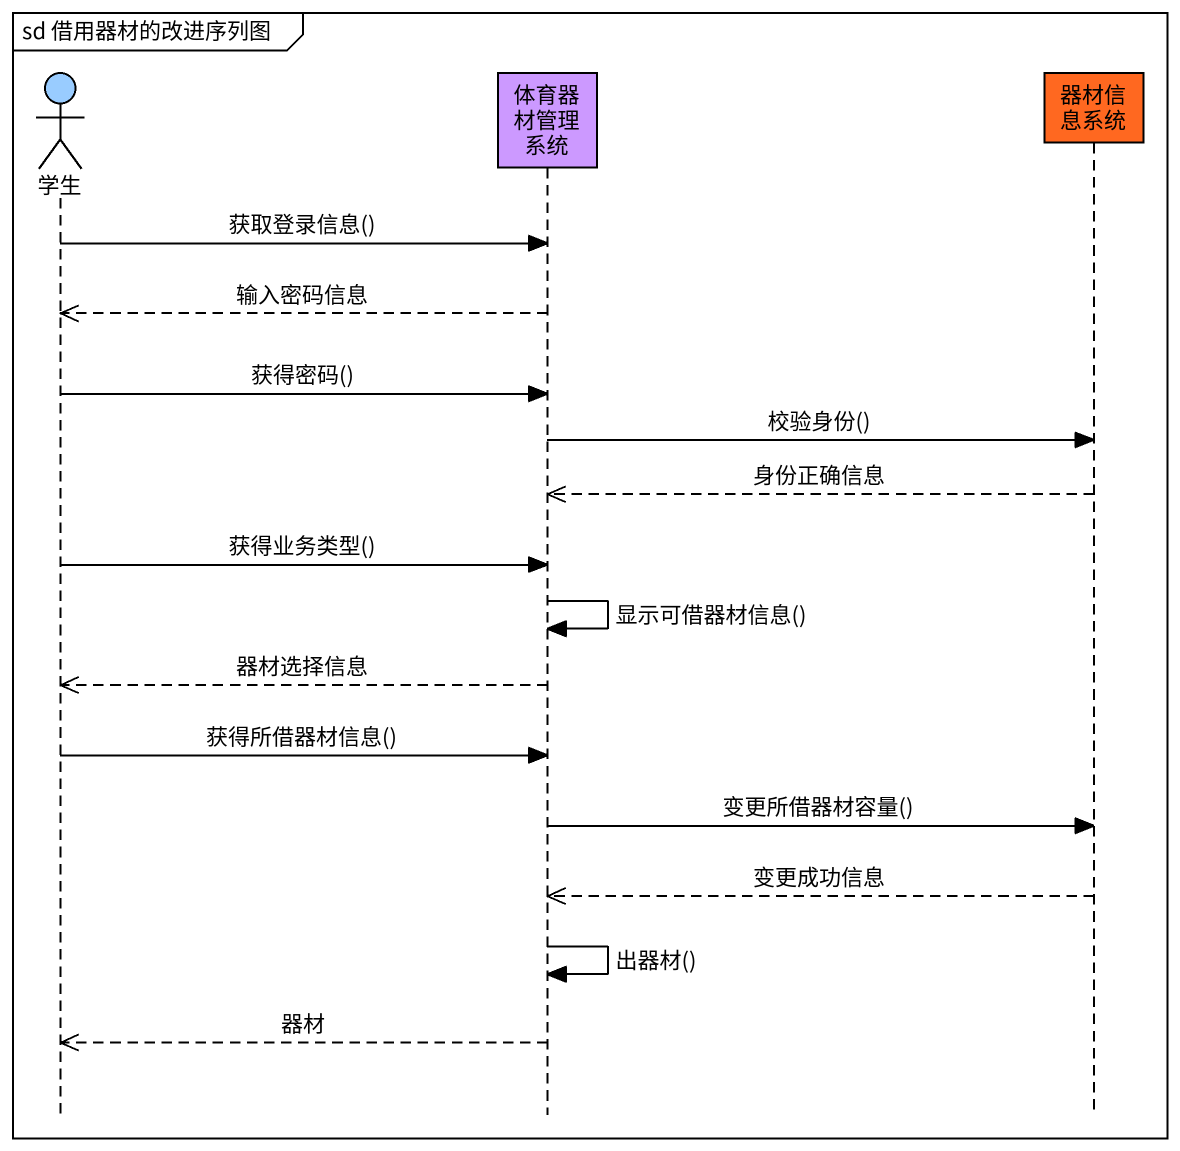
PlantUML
@startuml
mainframe sd 借用器材的改进序列图
hide footbox
actor 学生 #99CCFF
participant 体育器材管理系统 #CC99FF
participant 器材信息系统 #FF6820

学生 -> 体育器材管理系统 : 获取登录信息()
体育器材管理系统 -->> 学生 : 输入密码信息
学生 -> 体育器材管理系统 : 获得密码()
体育器材管理系统 -> 器材信息系统 : 校验身份()
器材信息系统 -->> 体育器材管理系统 : 身份正确信息
学生 -> 体育器材管理系统 : 获得业务类型()
体育器材管理系统 -> 体育器材管理系统 : 显示可借器材信息()
体育器材管理系统 -->> 学生 : 器材选择信息
学生 -> 体育器材管理系统 : 获得所借器材信息()
体育器材管理系统 -> 器材信息系统 : 变更所借器材容量()
器材信息系统 -->> 体育器材管理系统 : 变更成功信息
体育器材管理系统 -> 体育器材管理系统 : 出器材()
体育器材管理系统 -->> 学生 : 器材
@enduml
